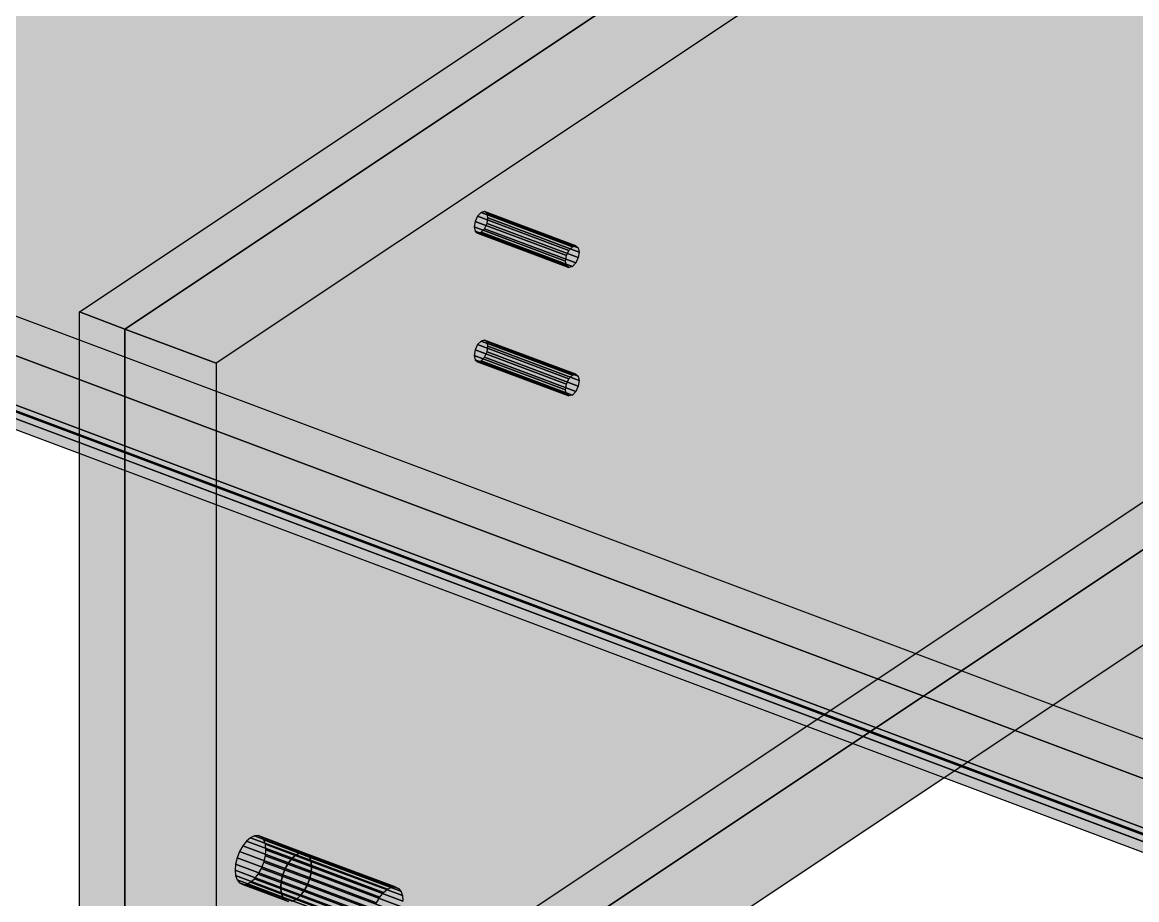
# Model space of a CAD drawing. Header units: millimetres. Extents: x 50 to 612415, y 2 to 4150.
# Drawn here: x 470214.1 to 470314.8, y 2877.7 to 2957 of the extents above; entities that cross this region are included whole.
import ezdxf

# ---------------------------------------------------------------- set-up
doc = ezdxf.new("R2010")
doc.units = ezdxf.units.MM
doc.layers.add('HATCH', color=8, linetype='Continuous', lineweight=9)
doc.layers.add('OUTLINE', color=7, linetype='Continuous', lineweight=25)

msp = doc.modelspace()

# ---------------------------------------------------------------- hatches: boundary and pattern name
at = {"layer": 'HATCH', "true_color": 0xccae87}
for points in [[(470093.304, 3132.09), (469761.573, 3099.927), (471407.856, 2492.235)], [(470093.304, 3128.519), (469761.573, 3096.356), (471407.856, 2488.664)], [(471407.856, 2488.664), (469761.573, 3096.356), (470093.304, 3128.519)], [(470093.304, 3124.055), (469761.573, 3091.892), (471407.856, 2484.201)], [(471407.856, 2484.201), (469761.573, 3091.892), (470093.304, 3124.055)], [(470093.304, 3122.269), (469762.81, 3090.931), (471406.207, 2483.034)], [(471406.207, 2483.034), (469762.81, 3090.931), (470093.304, 3122.269)], [(470093.304, 3121.823), (469763.12, 3090.691), (471405.794, 2482.742)], [(471405.794, 2482.742), (469763.12, 3090.691), (470093.304, 3121.823)], [(470093.304, 3119.591), (469764.666, 3089.49), (471403.732, 2481.283)], [(471403.732, 2481.283), (469764.666, 3089.49), (470093.304, 3119.591)], [(471400.434, 2478.949), (469767.14, 3087.568), (470093.304, 3116.02)], [(469761.573, 3099.927), (471405.808, 2491.118), (471407.856, 2492.235)], [(469761.573, 3099.927), (471403.364, 2490.221), (471405.808, 2491.118)], [(469761.573, 3099.927), (471386.208, 2490.689), (471388.799, 2489.903)], [(469761.573, 3099.927), (471400.617, 2489.581), (471403.364, 2490.221)], [(469761.573, 3099.927), (471388.799, 2489.903), (471391.648, 2489.385)], [(469761.573, 3099.927), (471397.672, 2489.22), (471400.617, 2489.581)], [(469761.573, 3099.927), (471391.648, 2489.385), (471394.644, 2489.154)], [(469761.573, 3099.927), (471394.644, 2489.154), (471397.672, 2489.22)], [(469761.573, 3096.356), (471405.808, 2487.547), (471407.856, 2488.664)], [(471407.856, 2488.664), (471405.808, 2487.547), (469761.573, 3096.356)], [(469761.573, 3096.356), (471403.364, 2486.65), (471405.808, 2487.547)], [(471405.808, 2487.547), (471403.364, 2486.65), (469761.573, 3096.356)], [(469761.573, 3096.356), (471386.208, 2487.118), (471388.799, 2486.332)], [(471388.799, 2486.332), (471386.208, 2487.118), (469761.573, 3096.356)], [(469761.573, 3096.356), (471400.617, 2486.01), (471403.364, 2486.65)], [(471403.364, 2486.65), (471400.617, 2486.01), (469761.573, 3096.356)], [(471391.648, 2485.814), (471388.799, 2486.332), (469761.573, 3096.356)], [(469761.573, 3096.356), (471388.799, 2486.332), (471391.648, 2485.814)], [(469761.573, 3096.356), (471397.672, 2485.649), (471400.617, 2486.01)], [(471400.617, 2486.01), (471397.672, 2485.649), (469761.573, 3096.356)], [(469761.573, 3096.356), (471391.648, 2485.814), (471394.644, 2485.583)], [(471394.644, 2485.583), (471391.648, 2485.814), (469761.573, 3096.356)], [(471397.672, 2485.649), (471394.644, 2485.583), (469761.573, 3096.356)], [(469761.573, 3096.356), (471394.644, 2485.583), (471397.672, 2485.649)], [(469761.573, 3091.892), (471405.808, 2483.083), (471407.856, 2484.201)], [(471407.856, 2484.201), (471405.808, 2483.083), (469761.573, 3091.892)], [(469761.573, 3091.892), (471403.364, 2482.187), (471405.808, 2483.083)], [(471405.808, 2483.083), (471403.364, 2482.187), (469761.573, 3091.892)], [(469761.573, 3091.892), (471386.208, 2482.654), (471388.799, 2481.868)], [(471388.799, 2481.868), (471386.208, 2482.654), (469761.573, 3091.892)], [(469761.573, 3091.892), (471400.617, 2481.546), (471403.364, 2482.187)], [(471403.364, 2482.187), (471400.617, 2481.546), (469761.573, 3091.892)], [(471391.648, 2481.35), (471388.799, 2481.868), (469761.573, 3091.892)], [(469761.573, 3091.892), (471388.799, 2481.868), (471391.648, 2481.35)], [(469761.573, 3091.892), (471397.672, 2481.186), (471400.617, 2481.546)], [(471400.617, 2481.546), (471397.672, 2481.186), (469761.573, 3091.892)], [(469761.573, 3091.892), (471391.648, 2481.35), (471394.644, 2481.119)], [(471394.644, 2481.119), (471391.648, 2481.35), (469761.573, 3091.892)], [(471397.672, 2481.186), (471394.644, 2481.119), (469761.573, 3091.892)], [(469761.573, 3091.892), (471394.644, 2481.119), (471397.672, 2481.186)], [(469762.81, 3090.931), (471404.432, 2482.065), (471406.207, 2483.034)], [(471406.207, 2483.034), (471404.432, 2482.065), (469762.81, 3090.931)], [(469762.81, 3090.931), (471402.313, 2481.288), (471404.432, 2482.065)], [(471404.432, 2482.065), (471402.313, 2481.288), (469762.81, 3090.931)], [(469762.81, 3090.931), (471387.445, 2481.693), (471389.691, 2481.012)], [(471389.691, 2481.012), (471387.445, 2481.693), (469762.81, 3090.931)], [(469762.81, 3090.931), (471399.933, 2480.733), (471402.313, 2481.288)], [(471402.313, 2481.288), (471399.933, 2480.733), (469762.81, 3090.931)], [(469762.81, 3090.931), (471389.691, 2481.012), (471392.16, 2480.563)], [(471392.16, 2480.563), (471389.691, 2481.012), (469762.81, 3090.931)], [(469762.81, 3090.931), (471397.381, 2480.421), (471399.933, 2480.733)], [(471399.933, 2480.733), (471397.381, 2480.421), (469762.81, 3090.931)], [(471394.756, 2480.363), (471392.16, 2480.563), (469762.81, 3090.931)], [(469762.81, 3090.931), (471392.16, 2480.563), (471394.756, 2480.363)], [(469762.81, 3090.931), (471394.756, 2480.363), (471397.381, 2480.421)], [(471397.381, 2480.421), (471394.756, 2480.363), (469762.81, 3090.931)], [(469763.12, 3090.691), (471404.088, 2481.811), (471405.794, 2482.742)], [(471405.794, 2482.742), (471404.088, 2481.811), (469763.12, 3090.691)], [(469763.12, 3090.691), (471402.051, 2481.064), (471404.088, 2481.811)], [(471404.088, 2481.811), (471402.051, 2481.064), (469763.12, 3090.691)], [(469763.12, 3090.691), (471387.754, 2481.453), (471389.914, 2480.798)], [(471389.914, 2480.798), (471387.754, 2481.453), (469763.12, 3090.691)], [(469763.12, 3090.691), (471399.761, 2480.53), (471402.051, 2481.064)], [(471402.051, 2481.064), (471399.761, 2480.53), (469763.12, 3090.691)], [(469763.12, 3090.691), (471389.914, 2480.798), (471392.288, 2480.366)], [(471392.288, 2480.366), (471389.914, 2480.798), (469763.12, 3090.691)], [(469763.12, 3090.691), (471397.308, 2480.229), (471399.761, 2480.53)], [(471399.761, 2480.53), (471397.308, 2480.229), (469763.12, 3090.691)], [(469763.12, 3090.691), (471392.288, 2480.366), (471394.784, 2480.174)], [(471394.784, 2480.174), (471392.288, 2480.366), (469763.12, 3090.691)], [(469763.12, 3090.691), (471394.784, 2480.174), (471397.308, 2480.229)], [(471397.308, 2480.229), (471394.784, 2480.174), (469763.12, 3090.691)], [(469764.666, 3089.49), (471402.367, 2480.538), (471403.732, 2481.283)], [(471403.732, 2481.283), (471402.367, 2480.538), (469764.666, 3089.49)], [(469764.666, 3089.49), (471400.738, 2479.94), (471402.367, 2480.538)], [(471402.367, 2480.538), (471400.738, 2479.94), (469764.666, 3089.49)], [(469764.666, 3089.49), (471389.3, 2480.252), (471391.028, 2479.728)], [(471391.028, 2479.728), (471389.3, 2480.252), (469764.666, 3089.49)], [(469764.666, 3089.49), (471398.906, 2479.513), (471400.738, 2479.94)], [(471400.738, 2479.94), (471398.906, 2479.513), (469764.666, 3089.49)], [(469764.666, 3089.49), (471391.028, 2479.728), (471392.927, 2479.383)], [(471392.927, 2479.383), (471391.028, 2479.728), (469764.666, 3089.49)], [(469764.666, 3089.49), (471396.943, 2479.273), (471398.906, 2479.513)], [(471398.906, 2479.513), (471396.943, 2479.273), (469764.666, 3089.49)], [(469764.666, 3089.49), (471392.927, 2479.383), (471394.925, 2479.229)], [(471394.925, 2479.229), (471392.927, 2479.383), (469764.666, 3089.49)], [(469764.666, 3089.49), (471394.925, 2479.229), (471396.943, 2479.273)], [(471396.943, 2479.273), (471394.925, 2479.229), (469764.666, 3089.49)], [(471400.434, 2478.949), (471399.615, 2478.502), (469767.14, 3087.568)], [(471399.615, 2478.502), (471398.637, 2478.144), (469767.14, 3087.568)], [(471392.811, 2478.016), (471391.774, 2478.331), (469767.14, 3087.568)], [(471398.637, 2478.144), (471397.538, 2477.887), (469767.14, 3087.568)], [(471393.951, 2477.809), (471392.811, 2478.016), (469767.14, 3087.568)], [(471397.538, 2477.887), (471396.36, 2477.743), (469767.14, 3087.568)], [(471395.149, 2477.717), (471393.951, 2477.809), (469767.14, 3087.568)], [(471396.36, 2477.743), (471395.149, 2477.717), (469767.14, 3087.568)], [(470219.275, 2930.828), (470342.978, 3013.296), (470347.102, 3011.75), (470223.398, 2929.281)], [(470223.398, 2929.281), (470347.102, 3011.75), (470355.348, 3008.658), (470231.645, 2926.189)], [(470342.978, 2932.056), (470219.275, 2849.587), (470223.398, 2848.041), (470347.102, 2930.51)], [(470347.102, 2930.51), (470223.398, 2848.041), (470231.645, 2844.949), (470355.348, 2927.417)]]:
    msp.add_hatch(color=43, dxfattribs=at).paths.add_polyline_path(points)
at = {"layer": 'HATCH', "true_color": 0xc0a47f}
for points in [[(471386.208, 2487.118), (469761.573, 3096.356), (469761.573, 3099.927), (471386.208, 2490.689)], [(471386.208, 2482.654), (469761.573, 3091.892), (469761.573, 3096.356), (471386.208, 2487.118)], [(470219.275, 2849.587), (470219.275, 2930.828), (470223.398, 2929.281), (470223.398, 2848.041)], [(470223.398, 2848.041), (470223.398, 2929.281), (470231.645, 2926.189), (470231.645, 2844.949)]]:
    msp.add_hatch(color=33, dxfattribs=at).paths.add_polyline_path(points)
at = {"layer": 'HATCH', "true_color": 0xbea27e}
for points in [[(471387.445, 2481.693), (469762.81, 3090.931), (469761.573, 3091.892), (471386.208, 2482.654)], [(471387.754, 2481.453), (469763.12, 3090.691), (469762.81, 3090.931), (471387.445, 2481.693)], [(471389.3, 2480.252), (469764.666, 3089.49), (469763.12, 3090.691), (471387.754, 2481.453)], [(471391.774, 2478.331), (469767.14, 3087.568), (469764.666, 3089.49), (471389.3, 2480.252)], [(470256.097, 2939.716), (470255.87, 2939.892), (470264.117, 2936.799), (470264.344, 2936.623)], [(470255.026, 2938.109), (470255.252, 2937.933), (470263.499, 2934.84), (470263.272, 2935.016)], [(470256.097, 2928.11), (470255.87, 2928.286), (470264.117, 2925.193), (470264.344, 2925.017)], [(470255.026, 2926.503), (470255.252, 2926.327), (470263.499, 2923.235), (470263.272, 2923.41)]]:
    msp.add_hatch(color=33, dxfattribs=at).paths.add_polyline_path(points)
at = {"layer": 'HATCH', "true_color": 0xbda27d}
for points in [[(470236.082, 2882.738), (470219.275, 2930.828), (470342.978, 3013.296)], [(470327.515, 2945.182), (470236.082, 2882.738), (470342.978, 3013.296)], [(470347.102, 3011.75), (470223.398, 2929.281), (470240.206, 2881.192)], [(470255.561, 2939.805), (470223.398, 2929.281), (470347.102, 3011.75)], [(470347.102, 3011.75), (470240.206, 2881.192), (470331.639, 2943.636)], [(470255.87, 2939.892), (470255.561, 2939.805), (470347.102, 3011.75)], [(470256.097, 2939.716), (470255.87, 2939.892), (470347.102, 3011.75)], [(470314.939, 2979.39), (470256.097, 2939.716), (470347.102, 3011.75)], [(470355.348, 3008.658), (470231.645, 2926.189), (470263.808, 2936.712)], [(470355.348, 3008.658), (470263.808, 2936.712), (470264.117, 2936.799)], [(470355.348, 3008.658), (470264.117, 2936.799), (470264.344, 2936.623)], [(470355.348, 3008.658), (470264.344, 2936.623), (470323.186, 2976.297)], [(470314.939, 2979.39), (470314.629, 2979.064), (470256.097, 2939.716)], [(470314.629, 2979.064), (470314.403, 2978.586), (470256.097, 2939.716)], [(470255.561, 2938.019), (470314.403, 2977.694), (470314.629, 2977.518)], [(470255.561, 2938.019), (470255.87, 2938.345), (470314.403, 2977.694)], [(470255.87, 2938.345), (470256.097, 2938.823), (470314.403, 2977.694)], [(470314.403, 2978.586), (470314.32, 2978.085), (470256.097, 2939.716)], [(470314.32, 2978.085), (470256.18, 2939.325), (470256.097, 2939.716)], [(470256.097, 2938.823), (470256.18, 2939.325), (470314.403, 2977.694)], [(470256.18, 2939.325), (470314.32, 2978.085), (470314.403, 2977.694)], [(470314.939, 2967.784), (470255.561, 2938.019), (470314.629, 2977.518)], [(470264.344, 2936.623), (470322.876, 2975.972), (470323.186, 2976.297)], [(470264.344, 2936.623), (470322.65, 2975.494), (470322.876, 2975.972)], [(470264.344, 2936.623), (470322.567, 2974.992), (470322.65, 2975.494)], [(470264.344, 2936.623), (470264.427, 2936.232), (470322.567, 2974.992)], [(470322.65, 2974.601), (470322.567, 2974.992), (470264.427, 2936.232)], [(470322.876, 2974.425), (470322.65, 2974.601), (470263.808, 2934.927)], [(470322.65, 2974.601), (470264.117, 2935.253), (470263.808, 2934.927)], [(470322.876, 2974.425), (470263.808, 2934.927), (470323.186, 2964.692)], [(470322.65, 2974.601), (470264.344, 2935.73), (470264.117, 2935.253)], [(470322.65, 2974.601), (470264.427, 2936.232), (470264.344, 2935.73)], [(470314.939, 2967.784), (470256.18, 2927.719), (470255.561, 2938.019)], [(470314.939, 2967.784), (470314.629, 2967.458), (470256.18, 2927.719)], [(470314.629, 2967.458), (470314.403, 2966.981), (470256.18, 2927.719)], [(470314.403, 2966.981), (470314.32, 2966.479), (470256.18, 2927.719)], [(470255.561, 2926.414), (470314.403, 2966.088), (470314.629, 2965.912)], [(470255.561, 2926.414), (470255.87, 2926.739), (470314.403, 2966.088)], [(470331.999, 2943.808), (470255.561, 2926.414), (470314.939, 2965.999)], [(470255.561, 2926.414), (470314.629, 2965.912), (470314.939, 2965.999)], [(470255.87, 2926.739), (470256.097, 2927.217), (470314.403, 2966.088)], [(470256.097, 2927.217), (470256.18, 2927.719), (470314.403, 2966.088)], [(470256.18, 2927.719), (470314.32, 2966.479), (470314.403, 2966.088)], [(470263.808, 2934.927), (470264.427, 2924.626), (470323.186, 2964.692)], [(470264.427, 2924.626), (470322.876, 2964.366), (470323.186, 2964.692)], [(470264.427, 2924.626), (470322.65, 2963.888), (470322.876, 2964.366)], [(470264.427, 2924.626), (470322.567, 2963.387), (470322.65, 2963.888)], [(470322.876, 2962.82), (470322.65, 2962.995), (470263.808, 2923.321)], [(470322.65, 2962.995), (470264.117, 2923.647), (470263.808, 2923.321)], [(470323.186, 2962.906), (470263.808, 2923.321), (470340.246, 2940.715)], [(470323.186, 2962.906), (470322.876, 2962.82), (470263.808, 2923.321)], [(470322.65, 2962.995), (470264.344, 2924.125), (470264.117, 2923.647)], [(470322.65, 2962.995), (470264.427, 2924.626), (470264.344, 2924.125)], [(470322.65, 2962.995), (470322.567, 2963.387), (470264.427, 2924.626)], [(470327.515, 2945.182), (470236.13, 2882.25), (470236.082, 2882.738)], [(470327.515, 2945.182), (470327.155, 2944.874), (470236.13, 2882.25)], [(470327.155, 2944.874), (470326.819, 2944.449), (470236.13, 2882.25)], [(470326.819, 2944.449), (470326.531, 2943.938), (470236.13, 2882.25)], [(470326.531, 2943.938), (470326.31, 2943.374), (470236.13, 2882.25)], [(470331.639, 2943.636), (470240.253, 2880.704), (470240.206, 2881.192)], [(470240.206, 2881.192), (470240.253, 2880.704), (470331.639, 2943.636)], [(470331.639, 2943.636), (470240.206, 2881.192), (470255.252, 2926.327)], [(470240.253, 2880.704), (470331.278, 2943.327), (470331.639, 2943.636)], [(470331.639, 2943.636), (470331.278, 2943.327), (470240.253, 2880.704)], [(470331.999, 2943.808), (470331.639, 2943.636), (470255.252, 2926.327)], [(470331.999, 2943.808), (470255.252, 2926.327), (470255.561, 2926.414)], [(470326.31, 2943.374), (470326.171, 2942.797), (470236.13, 2882.25)], [(470326.171, 2942.797), (470326.124, 2942.246), (470236.13, 2882.25)], [(470240.253, 2880.704), (470330.943, 2942.903), (470331.278, 2943.327)], [(470331.278, 2943.327), (470330.943, 2942.903), (470240.253, 2880.704)], [(470240.253, 2880.704), (470330.655, 2942.392), (470330.943, 2942.903)], [(470330.943, 2942.903), (470330.655, 2942.392), (470240.253, 2880.704)], [(470234.738, 2879.313), (470326.171, 2941.758), (470326.31, 2941.366)], [(470234.738, 2879.313), (470235.098, 2879.622), (470326.171, 2941.758)], [(470235.098, 2879.622), (470235.434, 2880.046), (470326.171, 2941.758)], [(470235.434, 2880.046), (470235.722, 2880.558), (470326.171, 2941.758)], [(470235.722, 2880.558), (470235.943, 2881.121), (470326.171, 2941.758)], [(470235.943, 2881.121), (470236.082, 2881.698), (470326.171, 2941.758)], [(470236.082, 2881.698), (470236.13, 2882.25), (470326.171, 2941.758)], [(470236.13, 2882.25), (470326.124, 2942.246), (470326.171, 2941.758)], [(470330.655, 2942.392), (470330.433, 2941.828), (470240.253, 2880.704)], [(470240.253, 2880.704), (470330.433, 2941.828), (470330.655, 2942.392)], [(470330.433, 2941.828), (470330.294, 2941.251), (470240.253, 2880.704)], [(470240.253, 2880.704), (470330.294, 2941.251), (470330.433, 2941.828)], [(470234.738, 2879.313), (470326.31, 2941.366), (470326.531, 2941.097)], [(470234.738, 2879.313), (470326.531, 2941.097), (470342.978, 2932.056)], [(470240.253, 2880.704), (470330.247, 2940.7), (470330.294, 2941.251)], [(470330.294, 2941.251), (470330.247, 2940.7), (470240.253, 2880.704)], [(470330.294, 2940.211), (470330.247, 2940.7), (470240.253, 2880.704)], [(470240.253, 2880.704), (470330.247, 2940.7), (470330.294, 2940.211)], [(470248.452, 2878.099), (470248.5, 2877.611), (470339.886, 2940.543)], [(470263.499, 2923.235), (470248.452, 2878.099), (470339.886, 2940.543)], [(470248.5, 2877.611), (470339.525, 2940.235), (470339.886, 2940.543)], [(470263.499, 2923.235), (470339.886, 2940.543), (470340.246, 2940.715)], [(470263.808, 2923.321), (470263.499, 2923.235), (470340.246, 2940.715)], [(470255.561, 2939.805), (470255.252, 2939.479), (470223.398, 2929.281)], [(470255.252, 2939.479), (470255.026, 2939.001), (470223.398, 2929.281)], [(470330.433, 2939.819), (470330.294, 2940.211), (470238.861, 2877.767)], [(470238.861, 2877.767), (470330.294, 2940.211), (470330.433, 2939.819)], [(470330.294, 2940.211), (470239.221, 2878.076), (470238.861, 2877.767)], [(470238.861, 2877.767), (470239.221, 2878.076), (470330.294, 2940.211)], [(470330.655, 2939.551), (470330.433, 2939.819), (470238.861, 2877.767)], [(470238.861, 2877.767), (470330.433, 2939.819), (470330.655, 2939.551)], [(470347.102, 2930.51), (470330.655, 2939.551), (470238.861, 2877.767)], [(470238.861, 2877.767), (470330.655, 2939.551), (470330.943, 2939.424)], [(470238.861, 2877.767), (470331.278, 2939.447), (470347.102, 2930.51)], [(470238.861, 2877.767), (470330.943, 2939.424), (470331.278, 2939.447)], [(470330.294, 2940.211), (470239.557, 2878.5), (470239.221, 2878.076)], [(470239.221, 2878.076), (470239.557, 2878.5), (470330.294, 2940.211)], [(470330.294, 2940.211), (470239.845, 2879.011), (470239.557, 2878.5)], [(470239.557, 2878.5), (470239.845, 2879.011), (470330.294, 2940.211)], [(470330.294, 2940.211), (470240.066, 2879.575), (470239.845, 2879.011)], [(470239.845, 2879.011), (470240.066, 2879.575), (470330.294, 2940.211)], [(470330.294, 2940.211), (470240.206, 2880.152), (470240.066, 2879.575)], [(470240.066, 2879.575), (470240.206, 2880.152), (470330.294, 2940.211)], [(470330.294, 2940.211), (470240.253, 2880.704), (470240.206, 2880.152)], [(470240.206, 2880.152), (470240.253, 2880.704), (470330.294, 2940.211)], [(470248.5, 2877.611), (470339.19, 2939.81), (470339.525, 2940.235)], [(470248.5, 2877.611), (470338.901, 2939.299), (470339.19, 2939.81)], [(470255.026, 2939.001), (470254.943, 2938.5), (470223.398, 2929.281)], [(470223.398, 2848.041), (470254.943, 2938.5), (470255.026, 2938.109)], [(470254.943, 2938.5), (470223.398, 2848.041), (470223.398, 2929.281)], [(470248.5, 2877.611), (470338.68, 2938.736), (470338.901, 2939.299)], [(470248.5, 2877.611), (470338.541, 2938.158), (470338.68, 2938.736)], [(470254.943, 2926.894), (470223.398, 2848.041), (470255.026, 2938.109)], [(470248.5, 2877.611), (470338.494, 2937.607), (470338.541, 2938.158)], [(470338.541, 2937.119), (470338.494, 2937.607), (470248.5, 2877.611)], [(470255.026, 2927.396), (470254.943, 2926.894), (470255.026, 2938.109)], [(470256.18, 2927.719), (470256.097, 2928.11), (470255.026, 2938.109)], [(470256.097, 2928.11), (470255.87, 2928.286), (470255.026, 2938.109)], [(470255.87, 2928.286), (470255.561, 2928.199), (470255.026, 2938.109)], [(470255.561, 2928.199), (470255.252, 2927.873), (470255.026, 2938.109)], [(470255.252, 2927.873), (470255.026, 2927.396), (470255.026, 2938.109)], [(470256.18, 2927.719), (470255.026, 2938.109), (470255.252, 2937.933)], [(470256.18, 2927.719), (470255.252, 2937.933), (470255.561, 2938.019)], [(470231.645, 2926.189), (470263.499, 2936.387), (470263.808, 2936.712)], [(470231.645, 2926.189), (470263.272, 2935.909), (470263.499, 2936.387)], [(470338.68, 2936.727), (470338.541, 2937.119), (470247.108, 2874.674)], [(470338.541, 2937.119), (470247.468, 2874.983), (470247.108, 2874.674)], [(470338.901, 2936.458), (470338.68, 2936.727), (470247.108, 2874.674)], [(470339.19, 2936.331), (470338.901, 2936.458), (470247.108, 2874.674)], [(470338.541, 2937.119), (470247.804, 2875.407), (470247.468, 2874.983)], [(470338.541, 2937.119), (470248.092, 2875.919), (470247.804, 2875.407)], [(470338.541, 2937.119), (470248.313, 2876.482), (470248.092, 2875.919)], [(470338.541, 2937.119), (470248.452, 2877.059), (470248.313, 2876.482)], [(470338.541, 2937.119), (470248.5, 2877.611), (470248.452, 2877.059)], [(470231.645, 2926.189), (470263.19, 2935.407), (470263.272, 2935.909)], [(470263.272, 2935.016), (470263.19, 2935.407), (470231.645, 2844.949)], [(470231.645, 2926.189), (470231.645, 2844.949), (470263.19, 2935.407)], [(470355.348, 2927.417), (470339.525, 2936.354), (470247.108, 2874.674)], [(470339.525, 2936.354), (470339.19, 2936.331), (470247.108, 2874.674)], [(470263.272, 2935.016), (470231.645, 2844.949), (470263.19, 2923.802)], [(470263.272, 2935.016), (470263.19, 2923.802), (470263.272, 2924.303)], [(470263.272, 2935.016), (470264.344, 2925.017), (470264.427, 2924.626)], [(470263.272, 2935.016), (470264.117, 2925.193), (470264.344, 2925.017)], [(470263.272, 2935.016), (470263.808, 2925.107), (470264.117, 2925.193)], [(470263.272, 2935.016), (470263.499, 2924.781), (470263.808, 2925.107)], [(470263.272, 2935.016), (470263.272, 2924.303), (470263.499, 2924.781)], [(470263.499, 2934.84), (470263.272, 2935.016), (470264.427, 2924.626)], [(470263.808, 2934.927), (470263.499, 2934.84), (470264.427, 2924.626)], [(470234.738, 2879.313), (470342.978, 2932.056), (470219.275, 2849.587)], [(470236.082, 2882.738), (470235.943, 2883.13), (470219.275, 2930.828)], [(470235.943, 2883.13), (470235.722, 2883.398), (470219.275, 2930.828)], [(470235.722, 2883.398), (470235.434, 2883.525), (470219.275, 2930.828)], [(470235.434, 2883.525), (470235.098, 2883.502), (470219.275, 2930.828)], [(470235.098, 2883.502), (470234.738, 2883.331), (470219.275, 2930.828)], [(470234.738, 2883.331), (470234.378, 2883.022), (470219.275, 2930.828)], [(470234.378, 2883.022), (470234.042, 2882.598), (470219.275, 2930.828)], [(470233.394, 2880.946), (470233.346, 2880.394), (470219.275, 2930.828)], [(470234.042, 2882.598), (470233.754, 2882.086), (470219.275, 2930.828)], [(470233.533, 2881.523), (470233.394, 2880.946), (470219.275, 2930.828)], [(470233.754, 2882.086), (470233.533, 2881.523), (470219.275, 2930.828)], [(470233.346, 2880.394), (470219.275, 2849.587), (470219.275, 2930.828)], [(470223.398, 2848.041), (470347.102, 2930.51), (470238.861, 2877.767)], [(470347.102, 2930.51), (470223.398, 2848.041), (470238.861, 2877.767)], [(470223.398, 2929.281), (470240.066, 2881.584), (470240.206, 2881.192)], [(470223.398, 2929.281), (470239.845, 2881.852), (470240.066, 2881.584)], [(470223.398, 2929.281), (470239.557, 2881.979), (470239.845, 2881.852)], [(470223.398, 2929.281), (470239.221, 2881.956), (470239.557, 2881.979)], [(470223.398, 2929.281), (470238.861, 2881.784), (470239.221, 2881.956)], [(470223.398, 2929.281), (470238.501, 2881.476), (470238.861, 2881.784)], [(470223.398, 2929.281), (470238.165, 2881.051), (470238.501, 2881.476)], [(470223.398, 2929.281), (470237.47, 2878.848), (470237.517, 2879.399)], [(470223.398, 2929.281), (470237.877, 2880.54), (470238.165, 2881.051)], [(470223.398, 2929.281), (470237.517, 2879.399), (470237.656, 2879.977)], [(470223.398, 2929.281), (470237.656, 2879.977), (470237.877, 2880.54)], [(470223.398, 2929.281), (470223.398, 2848.041), (470237.47, 2878.848)], [(470247.108, 2874.674), (470231.645, 2844.949), (470355.348, 2927.417)], [(470223.398, 2848.041), (470254.943, 2926.894), (470255.026, 2926.503)], [(470223.398, 2848.041), (470255.026, 2926.503), (470255.252, 2926.327)], [(470237.877, 2880.54), (470223.398, 2848.041), (470255.252, 2926.327)], [(470238.165, 2881.051), (470237.877, 2880.54), (470255.252, 2926.327)], [(470238.501, 2881.476), (470238.165, 2881.051), (470255.252, 2926.327)], [(470238.861, 2881.784), (470238.501, 2881.476), (470255.252, 2926.327)], [(470239.221, 2881.956), (470238.861, 2881.784), (470255.252, 2926.327)], [(470239.557, 2881.979), (470239.221, 2881.956), (470255.252, 2926.327)], [(470239.845, 2881.852), (470239.557, 2881.979), (470255.252, 2926.327)], [(470240.066, 2881.584), (470239.845, 2881.852), (470255.252, 2926.327)], [(470240.206, 2881.192), (470240.066, 2881.584), (470255.252, 2926.327)], [(470263.272, 2923.41), (470263.19, 2923.802), (470231.645, 2844.949)], [(470263.499, 2923.235), (470263.272, 2923.41), (470231.645, 2844.949)], [(470263.499, 2923.235), (470231.645, 2844.949), (470246.124, 2877.447)], [(470263.499, 2923.235), (470246.124, 2877.447), (470246.412, 2877.959)], [(470263.499, 2923.235), (470246.412, 2877.959), (470246.748, 2878.383)], [(470263.499, 2923.235), (470246.748, 2878.383), (470247.108, 2878.692)], [(470263.499, 2923.235), (470247.108, 2878.692), (470247.468, 2878.864)], [(470263.499, 2923.235), (470247.468, 2878.864), (470247.804, 2878.887)], [(470263.499, 2923.235), (470247.804, 2878.887), (470248.092, 2878.76)], [(470263.499, 2923.235), (470248.092, 2878.76), (470248.313, 2878.491)], [(470263.499, 2923.235), (470248.313, 2878.491), (470248.452, 2878.099)], [(470219.275, 2849.587), (470233.346, 2880.394), (470233.394, 2879.906)], [(470237.877, 2880.54), (470237.656, 2879.977), (470223.398, 2848.041)], [(470219.275, 2849.587), (470233.394, 2879.906), (470233.533, 2879.514)], [(470219.275, 2849.587), (470233.533, 2879.514), (470233.754, 2879.246)], [(470234.378, 2879.142), (470234.738, 2879.313), (470219.275, 2849.587)], [(470219.275, 2849.587), (470233.754, 2879.246), (470234.042, 2879.119)], [(470234.042, 2879.119), (470234.378, 2879.142), (470219.275, 2849.587)], [(470237.656, 2879.977), (470237.517, 2879.399), (470223.398, 2848.041)], [(470237.517, 2879.399), (470237.47, 2878.848), (470223.398, 2848.041)], [(470237.517, 2878.36), (470237.47, 2878.848), (470223.398, 2848.041)], [(470223.398, 2848.041), (470237.47, 2878.848), (470237.517, 2878.36)], [(470237.656, 2877.968), (470237.517, 2878.36), (470223.398, 2848.041)], [(470223.398, 2848.041), (470237.517, 2878.36), (470237.656, 2877.968)], [(470237.877, 2877.699), (470237.656, 2877.968), (470223.398, 2848.041)], [(470223.398, 2848.041), (470237.656, 2877.968), (470237.877, 2877.699)], [(470223.398, 2848.041), (470238.861, 2877.767), (470238.501, 2877.595)], [(470223.398, 2848.041), (470238.501, 2877.595), (470238.861, 2877.767)]]:
    msp.add_hatch(color=33, dxfattribs=at).paths.add_polyline_path(points)
at = {"layer": 'HATCH', "true_color": 0xccaf87}
for points in [[(470255.252, 2939.479), (470255.026, 2939.001), (470263.272, 2935.909), (470263.499, 2936.387)], [(470255.87, 2938.345), (470256.097, 2938.823), (470264.344, 2935.73), (470264.117, 2935.253)], [(470255.252, 2927.873), (470255.026, 2927.396), (470263.272, 2924.303), (470263.499, 2924.781)], [(470255.87, 2926.739), (470256.097, 2927.217), (470264.344, 2924.125), (470264.117, 2923.647)]]:
    msp.add_hatch(color=43, dxfattribs=at).paths.add_polyline_path(points)
at = {"layer": 'HATCH', "true_color": 0xceb088}
for points in [[(470255.561, 2939.805), (470255.252, 2939.479), (470263.499, 2936.387), (470263.808, 2936.712)], [(470255.561, 2938.019), (470255.87, 2938.345), (470264.117, 2935.253), (470263.808, 2934.927)], [(470255.561, 2928.199), (470255.252, 2927.873), (470263.499, 2924.781), (470263.808, 2925.107)], [(470255.561, 2926.414), (470255.87, 2926.739), (470264.117, 2923.647), (470263.808, 2923.321)], [(470234.378, 2883.022), (470234.042, 2882.598), (470238.165, 2881.051), (470238.501, 2881.476)], [(470238.501, 2881.476), (470238.165, 2881.051), (470246.412, 2877.959), (470246.748, 2878.383)], [(470235.098, 2879.622), (470235.434, 2880.046), (470239.557, 2878.5), (470239.221, 2878.076)], [(470239.221, 2878.076), (470239.557, 2878.5), (470247.804, 2875.407), (470247.468, 2874.983)]]:
    msp.add_hatch(color=43, dxfattribs=at).paths.add_polyline_path(points)
at = {"layer": 'HATCH', "true_color": 0xc8ab85}
for points in [[(470255.87, 2939.892), (470255.561, 2939.805), (470263.808, 2936.712), (470264.117, 2936.799)], [(470255.252, 2937.933), (470255.561, 2938.019), (470263.808, 2934.927), (470263.499, 2934.84)], [(470255.87, 2928.286), (470255.561, 2928.199), (470263.808, 2925.107), (470264.117, 2925.193)], [(470255.252, 2926.327), (470255.561, 2926.414), (470263.808, 2923.321), (470263.499, 2923.235)]]:
    msp.add_hatch(color=43, dxfattribs=at).paths.add_polyline_path(points)
at = {"layer": 'HATCH', "true_color": 0xba9f7b}
for points in [[(470256.18, 2939.325), (470256.097, 2939.716), (470264.344, 2936.623), (470264.427, 2936.232)], [(470254.943, 2938.5), (470255.026, 2938.109), (470263.272, 2935.016), (470263.19, 2935.407)], [(470256.18, 2927.719), (470256.097, 2928.11), (470264.344, 2925.017), (470264.427, 2924.626)], [(470254.943, 2926.894), (470255.026, 2926.503), (470263.272, 2923.41), (470263.19, 2923.802)]]:
    msp.add_hatch(color=33, dxfattribs=at).paths.add_polyline_path(points)
at = {"layer": 'HATCH', "true_color": 0xc5a883}
for points in [[(470255.026, 2939.001), (470254.943, 2938.5), (470263.19, 2935.407), (470263.272, 2935.909)], [(470256.097, 2938.823), (470256.18, 2939.325), (470264.427, 2936.232), (470264.344, 2935.73)], [(470255.026, 2927.396), (470254.943, 2926.894), (470263.19, 2923.802), (470263.272, 2924.303)], [(470256.097, 2927.217), (470256.18, 2927.719), (470264.427, 2924.626), (470264.344, 2924.125)]]:
    msp.add_hatch(color=43, dxfattribs=at).paths.add_polyline_path(points)
at = {"layer": 'HATCH', "true_color": 0xcdaf88}
for points in [[(470234.738, 2883.331), (470234.378, 2883.022), (470238.501, 2881.476), (470238.861, 2881.784)], [(470234.042, 2882.598), (470233.754, 2882.086), (470237.877, 2880.54), (470238.165, 2881.051)], [(470238.165, 2881.051), (470237.877, 2880.54), (470246.124, 2877.447), (470246.412, 2877.959)], [(470238.861, 2881.784), (470238.501, 2881.476), (470246.748, 2878.383), (470247.108, 2878.692)], [(470235.434, 2880.046), (470235.722, 2880.558), (470239.845, 2879.011), (470239.557, 2878.5)], [(470234.738, 2879.313), (470235.098, 2879.622), (470239.221, 2878.076), (470238.861, 2877.767)], [(470239.557, 2878.5), (470239.845, 2879.011), (470248.092, 2875.919), (470247.804, 2875.407)], [(470238.861, 2877.767), (470239.221, 2878.076), (470247.468, 2874.983), (470247.108, 2874.674)]]:
    msp.add_hatch(color=43, dxfattribs=at).paths.add_polyline_path(points)
at = {"layer": 'HATCH', "true_color": 0xcaad86}
for points in [[(470235.098, 2883.502), (470234.738, 2883.331), (470238.861, 2881.784), (470239.221, 2881.956)], [(470239.221, 2881.956), (470238.861, 2881.784), (470247.108, 2878.692), (470247.468, 2878.864)], [(470234.378, 2879.142), (470234.738, 2879.313), (470238.861, 2877.767), (470238.501, 2877.595)], [(470238.501, 2877.595), (470238.861, 2877.767), (470247.108, 2874.674), (470246.748, 2874.503)]]:
    msp.add_hatch(color=43, dxfattribs=at).paths.add_polyline_path(points)
at = {"layer": 'HATCH', "true_color": 0xc6a983}
for points in [[(470235.434, 2883.525), (470235.098, 2883.502), (470239.221, 2881.956), (470239.557, 2881.979)], [(470239.557, 2881.979), (470239.221, 2881.956), (470247.468, 2878.864), (470247.804, 2878.887)], [(470234.042, 2879.119), (470234.378, 2879.142), (470238.501, 2877.595), (470238.165, 2877.572)]]:
    msp.add_hatch(color=43, dxfattribs=at).paths.add_polyline_path(points)
at = {"layer": 'HATCH', "true_color": 0xc1a580}
for points in [[(470235.722, 2883.398), (470235.434, 2883.525), (470239.557, 2881.979), (470239.845, 2881.852)], [(470239.845, 2881.852), (470239.557, 2881.979), (470247.804, 2878.887), (470248.092, 2878.76)], [(470233.754, 2879.246), (470234.042, 2879.119), (470238.165, 2877.572), (470237.877, 2877.699)]]:
    msp.add_hatch(color=33, dxfattribs=at).paths.add_polyline_path(points)
at = {"layer": 'HATCH', "true_color": 0xbba07c}
for points in [[(470235.943, 2883.13), (470235.722, 2883.398), (470239.845, 2881.852), (470240.066, 2881.584)], [(470240.066, 2881.584), (470239.845, 2881.852), (470248.092, 2878.76), (470248.313, 2878.491)], [(470233.533, 2879.514), (470233.754, 2879.246), (470237.877, 2877.699), (470237.656, 2877.968)], [(470237.656, 2877.968), (470237.877, 2877.699), (470246.124, 2874.607), (470245.903, 2874.875)]]:
    msp.add_hatch(color=33, dxfattribs=at).paths.add_polyline_path(points)
at = {"layer": 'HATCH', "true_color": 0xb69c79}
for points in [[(470236.082, 2882.738), (470235.943, 2883.13), (470240.066, 2881.584), (470240.206, 2881.192)], [(470240.206, 2881.192), (470240.066, 2881.584), (470248.313, 2878.491), (470248.452, 2878.099)], [(470233.394, 2879.906), (470233.533, 2879.514), (470237.656, 2877.968), (470237.517, 2878.36)], [(470237.517, 2878.36), (470237.656, 2877.968), (470245.903, 2874.875), (470245.764, 2875.267)]]:
    msp.add_hatch(color=33, dxfattribs=at).paths.add_polyline_path(points)
at = {"layer": 'HATCH', "true_color": 0xcbae87}
for points in [[(470233.754, 2882.086), (470233.533, 2881.523), (470237.656, 2879.977), (470237.877, 2880.54)], [(470235.722, 2880.558), (470235.943, 2881.121), (470240.066, 2879.575), (470239.845, 2879.011)], [(470237.877, 2880.54), (470237.656, 2879.977), (470245.903, 2876.884), (470246.124, 2877.447)], [(470239.845, 2879.011), (470240.066, 2879.575), (470248.313, 2876.482), (470248.092, 2875.919)]]:
    msp.add_hatch(color=43, dxfattribs=at).paths.add_polyline_path(points)
at = {"layer": 'HATCH', "true_color": 0xbda17d}
for points in [[(470236.13, 2882.25), (470236.082, 2882.738), (470240.206, 2881.192), (470240.253, 2880.704)], [(470240.253, 2880.704), (470240.206, 2881.192), (470248.452, 2878.099), (470248.5, 2877.611)], [(470233.346, 2880.394), (470233.394, 2879.906), (470237.517, 2878.36), (470237.47, 2878.848)], [(470237.47, 2878.848), (470237.517, 2878.36), (470245.764, 2875.267), (470245.716, 2875.755)]]:
    msp.add_hatch(color=33, dxfattribs=at).paths.add_polyline_path(points)
at = {"layer": 'HATCH', "true_color": 0xc2a681}
for points in [[(470236.082, 2881.698), (470236.13, 2882.25), (470240.253, 2880.704), (470240.206, 2880.152)], [(470233.394, 2880.946), (470233.346, 2880.394), (470237.47, 2878.848), (470237.517, 2879.399)], [(470240.206, 2880.152), (470240.253, 2880.704), (470248.5, 2877.611), (470248.452, 2877.059)], [(470237.517, 2879.399), (470237.47, 2878.848), (470245.716, 2875.755), (470245.764, 2876.307)]]:
    msp.add_hatch(color=43, dxfattribs=at).paths.add_polyline_path(points)
at = {"layer": 'HATCH', "true_color": 0xc7aa84}
for points in [[(470233.533, 2881.523), (470233.394, 2880.946), (470237.517, 2879.399), (470237.656, 2879.977)], [(470235.943, 2881.121), (470236.082, 2881.698), (470240.206, 2880.152), (470240.066, 2879.575)], [(470240.066, 2879.575), (470240.206, 2880.152), (470248.452, 2877.059), (470248.313, 2876.482)], [(470237.656, 2879.977), (470237.517, 2879.399), (470245.764, 2876.307), (470245.903, 2876.884)]]:
    msp.add_hatch(color=43, dxfattribs=at).paths.add_polyline_path(points)

# ---------------------------------------------------------------- linework, layer by layer
at = {"layer": 'OUTLINE', "color": 139, "true_color": 0x42544a}
for p, q in [((469761.573, 3099.927), (471386.208, 2490.689)), ((469761.573, 3099.927), (471386.208, 2490.689)), ((469761.573, 3096.356), (471386.208, 2487.118)), ((471386.208, 2487.118), (469761.573, 3096.356)), ((469761.573, 3096.356), (471386.208, 2487.118)), ((471386.208, 2487.118), (469761.573, 3096.356)), ((469761.573, 3091.892), (471386.208, 2482.654)), ((471386.208, 2482.654), (469761.573, 3091.892)), ((469761.573, 3091.892), (471386.208, 2482.654)), ((471386.208, 2482.654), (469761.573, 3091.892)), ((469762.81, 3090.931), (471387.445, 2481.693)), ((471387.445, 2481.693), (469762.81, 3090.931)), ((469762.81, 3090.931), (471387.445, 2481.693)), ((471387.445, 2481.693), (469762.81, 3090.931)), ((469763.12, 3090.691), (471387.754, 2481.453)), ((471387.754, 2481.453), (469763.12, 3090.691)), ((469763.12, 3090.691), (471387.754, 2481.453)), ((471387.754, 2481.453), (469763.12, 3090.691)), ((469764.666, 3089.49), (471389.3, 2480.252)), ((471389.3, 2480.252), (469764.666, 3089.49)), ((469764.666, 3089.49), (471389.3, 2480.252)), ((471389.3, 2480.252), (469764.666, 3089.49)), ((471391.774, 2478.331), (469767.14, 3087.568)), ((471391.774, 2478.331), (469767.14, 3087.568)), ((470219.275, 2930.828), (470342.978, 3013.296)), ((470219.275, 2930.828), (470342.978, 3013.296)), ((470347.102, 3011.75), (470223.398, 2929.281)), ((470223.398, 2929.281), (470347.102, 3011.75)), ((470347.102, 3011.75), (470223.398, 2929.281)), ((470223.398, 2929.281), (470347.102, 3011.75)), ((470355.348, 3008.658), (470231.645, 2926.189)), ((470355.348, 3008.658), (470231.645, 2926.189)), ((470255.252, 2939.479), (470255.026, 2939.001)), ((470255.252, 2939.479), (470255.026, 2939.001)), ((470255.561, 2939.805), (470255.252, 2939.479)), ((470255.561, 2939.805), (470255.252, 2939.479)), ((470255.252, 2939.479), (470263.499, 2936.387)), ((470263.499, 2936.387), (470255.252, 2939.479)), ((470255.87, 2939.892), (470255.561, 2939.805)), ((470255.87, 2939.892), (470255.561, 2939.805)), ((470255.561, 2939.805), (470263.808, 2936.712)), ((470263.808, 2936.712), (470255.561, 2939.805)), ((470256.097, 2939.716), (470255.87, 2939.892)), ((470256.097, 2939.716), (470255.87, 2939.892)), ((470255.87, 2939.892), (470264.117, 2936.799)), ((470264.117, 2936.799), (470255.87, 2939.892)), ((470256.18, 2939.325), (470256.097, 2939.716)), ((470256.18, 2939.325), (470256.097, 2939.716)), ((470256.097, 2939.716), (470264.344, 2936.623)), ((470264.344, 2936.623), (470256.097, 2939.716)), ((470255.026, 2939.001), (470254.943, 2938.5)), ((470255.026, 2939.001), (470254.943, 2938.5)), ((470254.943, 2938.5), (470255.026, 2938.109)), ((470254.943, 2938.5), (470255.026, 2938.109)), ((470263.19, 2935.407), (470254.943, 2938.5)), ((470254.943, 2938.5), (470263.19, 2935.407)), ((470263.272, 2935.909), (470255.026, 2939.001)), ((470255.026, 2939.001), (470263.272, 2935.909)), ((470255.87, 2938.345), (470256.097, 2938.823)), ((470255.87, 2938.345), (470256.097, 2938.823)), ((470256.097, 2938.823), (470256.18, 2939.325)), ((470256.097, 2938.823), (470256.18, 2939.325)), ((470256.097, 2938.823), (470264.344, 2935.73)), ((470264.344, 2935.73), (470256.097, 2938.823)), ((470256.18, 2939.325), (470264.427, 2936.232)), ((470264.427, 2936.232), (470256.18, 2939.325)), ((470255.026, 2938.109), (470255.252, 2937.933)), ((470255.026, 2938.109), (470255.252, 2937.933)), ((470263.272, 2935.016), (470255.026, 2938.109)), ((470255.026, 2938.109), (470263.272, 2935.016)), ((470255.252, 2937.933), (470255.561, 2938.019)), ((470255.252, 2937.933), (470255.561, 2938.019)), ((470263.499, 2934.84), (470255.252, 2937.933)), ((470255.252, 2937.933), (470263.499, 2934.84)), ((470255.561, 2938.019), (470255.87, 2938.345)), ((470255.561, 2938.019), (470255.87, 2938.345)), ((470263.808, 2934.927), (470255.561, 2938.019)), ((470255.561, 2938.019), (470263.808, 2934.927)), ((470264.117, 2935.253), (470255.87, 2938.345)), ((470255.87, 2938.345), (470264.117, 2935.253)), ((470263.272, 2935.909), (470263.499, 2936.387)), ((470263.272, 2935.909), (470263.499, 2936.387)), ((470263.499, 2936.387), (470263.808, 2936.712)), ((470263.499, 2936.387), (470263.808, 2936.712)), ((470263.808, 2936.712), (470264.117, 2936.799)), ((470263.808, 2936.712), (470264.117, 2936.799)), ((470264.117, 2936.799), (470264.344, 2936.623)), ((470264.117, 2936.799), (470264.344, 2936.623)), ((470264.344, 2936.623), (470264.427, 2936.232)), ((470264.344, 2936.623), (470264.427, 2936.232)), ((470263.19, 2935.407), (470263.272, 2935.909)), ((470263.19, 2935.407), (470263.272, 2935.909)), ((470263.272, 2935.016), (470263.19, 2935.407)), ((470263.272, 2935.016), (470263.19, 2935.407)), ((470264.344, 2935.73), (470264.117, 2935.253)), ((470264.344, 2935.73), (470264.117, 2935.253)), ((470264.427, 2936.232), (470264.344, 2935.73)), ((470264.427, 2936.232), (470264.344, 2935.73)), ((470263.499, 2934.84), (470263.272, 2935.016)), ((470263.499, 2934.84), (470263.272, 2935.016)), ((470263.808, 2934.927), (470263.499, 2934.84)), ((470263.808, 2934.927), (470263.499, 2934.84)), ((470264.117, 2935.253), (470263.808, 2934.927)), ((470264.117, 2935.253), (470263.808, 2934.927)), ((470342.978, 2932.056), (470219.275, 2849.587)), ((470342.978, 2932.056), (470219.275, 2849.587)), ((470223.398, 2929.281), (470219.275, 2930.828)), ((470219.275, 2849.587), (470219.275, 2930.828)), ((470219.275, 2849.587), (470219.275, 2930.828)), ((470219.275, 2930.828), (470223.398, 2929.281)), ((470223.398, 2848.041), (470347.102, 2930.51)), ((470347.102, 2930.51), (470223.398, 2848.041)), ((470223.398, 2848.041), (470347.102, 2930.51)), ((470347.102, 2930.51), (470223.398, 2848.041)), ((470231.645, 2926.189), (470223.398, 2929.281)), ((470223.398, 2929.281), (470223.398, 2848.041)), ((470223.398, 2848.041), (470223.398, 2929.281)), ((470223.398, 2929.281), (470223.398, 2848.041)), ((470223.398, 2848.041), (470223.398, 2929.281)), ((470223.398, 2929.281), (470231.645, 2926.189)), ((470231.645, 2844.949), (470355.348, 2927.417)), ((470231.645, 2844.949), (470355.348, 2927.417)), ((470255.026, 2927.396), (470254.943, 2926.894)), ((470255.026, 2927.396), (470254.943, 2926.894)), ((470255.252, 2927.873), (470255.026, 2927.396)), ((470255.252, 2927.873), (470255.026, 2927.396)), ((470263.272, 2924.303), (470255.026, 2927.396)), ((470255.026, 2927.396), (470263.272, 2924.303)), ((470255.561, 2928.199), (470255.252, 2927.873)), ((470255.561, 2928.199), (470255.252, 2927.873)), ((470255.252, 2927.873), (470263.499, 2924.781)), ((470263.499, 2924.781), (470255.252, 2927.873)), ((470255.87, 2928.286), (470255.561, 2928.199)), ((470255.87, 2928.286), (470255.561, 2928.199)), ((470255.561, 2928.199), (470263.808, 2925.107)), ((470263.808, 2925.107), (470255.561, 2928.199)), ((470256.097, 2928.11), (470255.87, 2928.286)), ((470256.097, 2928.11), (470255.87, 2928.286)), ((470255.87, 2928.286), (470264.117, 2925.193)), ((470264.117, 2925.193), (470255.87, 2928.286)), ((470256.18, 2927.719), (470256.097, 2928.11)), ((470256.18, 2927.719), (470256.097, 2928.11)), ((470256.097, 2928.11), (470264.344, 2925.017)), ((470264.344, 2925.017), (470256.097, 2928.11)), ((470256.097, 2927.217), (470256.18, 2927.719)), ((470256.097, 2927.217), (470256.18, 2927.719)), ((470256.18, 2927.719), (470264.427, 2924.626)), ((470264.427, 2924.626), (470256.18, 2927.719)), ((470254.943, 2926.894), (470255.026, 2926.503)), ((470254.943, 2926.894), (470255.026, 2926.503)), ((470263.19, 2923.802), (470254.943, 2926.894)), ((470254.943, 2926.894), (470263.19, 2923.802)), ((470255.026, 2926.503), (470255.252, 2926.327)), ((470255.026, 2926.503), (470255.252, 2926.327)), ((470263.272, 2923.41), (470255.026, 2926.503)), ((470255.026, 2926.503), (470263.272, 2923.41)), ((470255.252, 2926.327), (470255.561, 2926.414)), ((470255.252, 2926.327), (470255.561, 2926.414)), ((470263.499, 2923.235), (470255.252, 2926.327)), ((470255.252, 2926.327), (470263.499, 2923.235)), ((470255.561, 2926.414), (470255.87, 2926.739)), ((470255.561, 2926.414), (470255.87, 2926.739)), ((470263.808, 2923.321), (470255.561, 2926.414)), ((470255.561, 2926.414), (470263.808, 2923.321)), ((470255.87, 2926.739), (470256.097, 2927.217)), ((470255.87, 2926.739), (470256.097, 2927.217)), ((470264.117, 2923.647), (470255.87, 2926.739)), ((470255.87, 2926.739), (470264.117, 2923.647)), ((470256.097, 2927.217), (470264.344, 2924.125)), ((470264.344, 2924.125), (470256.097, 2927.217)), ((470231.645, 2926.189), (470231.645, 2844.949)), ((470231.645, 2926.189), (470231.645, 2844.949)), ((470263.19, 2923.802), (470263.272, 2924.303)), ((470263.19, 2923.802), (470263.272, 2924.303)), ((470263.272, 2924.303), (470263.499, 2924.781)), ((470263.272, 2924.303), (470263.499, 2924.781)), ((470263.499, 2924.781), (470263.808, 2925.107)), ((470263.499, 2924.781), (470263.808, 2925.107)), ((470263.808, 2925.107), (470264.117, 2925.193)), ((470263.808, 2925.107), (470264.117, 2925.193)), ((470264.117, 2925.193), (470264.344, 2925.017)), ((470264.117, 2925.193), (470264.344, 2925.017)), ((470264.344, 2925.017), (470264.427, 2924.626)), ((470264.344, 2925.017), (470264.427, 2924.626)), ((470264.427, 2924.626), (470264.344, 2924.125)), ((470264.427, 2924.626), (470264.344, 2924.125)), ((470263.272, 2923.41), (470263.19, 2923.802)), ((470263.272, 2923.41), (470263.19, 2923.802)), ((470263.499, 2923.235), (470263.272, 2923.41)), ((470263.499, 2923.235), (470263.272, 2923.41)), ((470263.808, 2923.321), (470263.499, 2923.235)), ((470263.808, 2923.321), (470263.499, 2923.235)), ((470264.117, 2923.647), (470263.808, 2923.321)), ((470264.117, 2923.647), (470263.808, 2923.321)), ((470264.344, 2924.125), (470264.117, 2923.647)), ((470264.344, 2924.125), (470264.117, 2923.647)), ((470234.378, 2883.022), (470234.042, 2882.598)), ((470234.378, 2883.022), (470234.042, 2882.598)), ((470234.738, 2883.331), (470234.378, 2883.022)), ((470234.738, 2883.331), (470234.378, 2883.022)), ((470234.378, 2883.022), (470238.501, 2881.476)), ((470238.501, 2881.476), (470234.378, 2883.022)), ((470235.098, 2883.502), (470234.738, 2883.331)), ((470235.098, 2883.502), (470234.738, 2883.331)), ((470234.738, 2883.331), (470238.861, 2881.784)), ((470238.861, 2881.784), (470234.738, 2883.331)), ((470235.434, 2883.525), (470235.098, 2883.502)), ((470235.434, 2883.525), (470235.098, 2883.502)), ((470235.098, 2883.502), (470239.221, 2881.956)), ((470239.221, 2881.956), (470235.098, 2883.502)), ((470235.722, 2883.398), (470235.434, 2883.525)), ((470235.434, 2883.525), (470239.557, 2881.979)), ((470239.557, 2881.979), (470235.434, 2883.525)), ((470235.722, 2883.398), (470235.434, 2883.525)), ((470235.943, 2883.13), (470235.722, 2883.398)), ((470235.722, 2883.398), (470239.845, 2881.852)), ((470239.845, 2881.852), (470235.722, 2883.398)), ((470235.943, 2883.13), (470235.722, 2883.398)), ((470236.082, 2882.738), (470235.943, 2883.13)), ((470235.943, 2883.13), (470240.066, 2881.584)), ((470240.066, 2881.584), (470235.943, 2883.13)), ((470236.082, 2882.738), (470235.943, 2883.13)), ((470233.754, 2882.086), (470233.533, 2881.523)), ((470233.754, 2882.086), (470233.533, 2881.523)), ((470234.042, 2882.598), (470233.754, 2882.086)), ((470234.042, 2882.598), (470233.754, 2882.086)), ((470233.754, 2882.086), (470237.877, 2880.54)), ((470237.877, 2880.54), (470233.754, 2882.086)), ((470234.042, 2882.598), (470238.165, 2881.051)), ((470238.165, 2881.051), (470234.042, 2882.598)), ((470236.13, 2882.25), (470236.082, 2882.738)), ((470236.13, 2882.25), (470236.082, 2882.738)), ((470236.082, 2882.738), (470240.206, 2881.192)), ((470240.206, 2881.192), (470236.082, 2882.738)), ((470236.082, 2881.698), (470236.13, 2882.25)), ((470236.082, 2881.698), (470236.13, 2882.25)), ((470236.13, 2882.25), (470240.253, 2880.704)), ((470240.253, 2880.704), (470236.13, 2882.25)), ((470233.533, 2881.523), (470233.394, 2880.946)), ((470233.533, 2881.523), (470233.394, 2880.946)), ((470237.656, 2879.977), (470233.533, 2881.523)), ((470233.533, 2881.523), (470237.656, 2879.977)), ((470235.722, 2880.558), (470235.943, 2881.121)), ((470235.722, 2880.558), (470235.943, 2881.121)), ((470235.943, 2881.121), (470236.082, 2881.698)), ((470235.943, 2881.121), (470236.082, 2881.698)), ((470235.943, 2881.121), (470240.066, 2879.575)), ((470240.066, 2879.575), (470235.943, 2881.121)), ((470236.082, 2881.698), (470240.206, 2880.152)), ((470240.206, 2880.152), (470236.082, 2881.698)), ((470237.877, 2880.54), (470238.165, 2881.051)), ((470238.165, 2881.051), (470237.877, 2880.54)), ((470238.165, 2881.051), (470237.877, 2880.54)), ((470237.877, 2880.54), (470238.165, 2881.051)), ((470238.165, 2881.051), (470238.501, 2881.476)), ((470238.501, 2881.476), (470238.165, 2881.051)), ((470238.501, 2881.476), (470238.165, 2881.051)), ((470238.165, 2881.051), (470238.501, 2881.476)), ((470238.165, 2881.051), (470246.412, 2877.959)), ((470246.412, 2877.959), (470238.165, 2881.051)), ((470238.501, 2881.476), (470238.861, 2881.784)), ((470238.861, 2881.784), (470238.501, 2881.476)), ((470238.861, 2881.784), (470238.501, 2881.476)), ((470238.501, 2881.476), (470238.861, 2881.784)), ((470238.501, 2881.476), (470246.748, 2878.383)), ((470246.748, 2878.383), (470238.501, 2881.476)), ((470238.861, 2881.784), (470239.221, 2881.956)), ((470239.221, 2881.956), (470238.861, 2881.784)), ((470239.221, 2881.956), (470238.861, 2881.784)), ((470238.861, 2881.784), (470239.221, 2881.956)), ((470238.861, 2881.784), (470247.108, 2878.692)), ((470247.108, 2878.692), (470238.861, 2881.784)), ((470239.221, 2881.956), (470239.557, 2881.979)), ((470239.557, 2881.979), (470239.221, 2881.956)), ((470239.557, 2881.979), (470239.221, 2881.956)), ((470239.221, 2881.956), (470239.557, 2881.979)), ((470239.221, 2881.956), (470247.468, 2878.864)), ((470247.468, 2878.864), (470239.221, 2881.956)), ((470239.557, 2881.979), (470239.845, 2881.852)), ((470239.845, 2881.852), (470239.557, 2881.979)), ((470239.845, 2881.852), (470239.557, 2881.979)), ((470239.557, 2881.979), (470247.804, 2878.887)), ((470247.804, 2878.887), (470239.557, 2881.979)), ((470239.557, 2881.979), (470239.845, 2881.852)), ((470239.845, 2881.852), (470240.066, 2881.584)), ((470240.066, 2881.584), (470239.845, 2881.852)), ((470240.066, 2881.584), (470239.845, 2881.852)), ((470239.845, 2881.852), (470248.092, 2878.76)), ((470248.092, 2878.76), (470239.845, 2881.852)), ((470239.845, 2881.852), (470240.066, 2881.584)), ((470240.066, 2881.584), (470240.206, 2881.192)), ((470240.206, 2881.192), (470240.066, 2881.584)), ((470240.206, 2881.192), (470240.066, 2881.584)), ((470240.066, 2881.584), (470248.313, 2878.491)), ((470248.313, 2878.491), (470240.066, 2881.584)), ((470240.066, 2881.584), (470240.206, 2881.192)), ((470240.253, 2880.704), (470240.206, 2881.192)), ((470240.206, 2881.192), (470240.253, 2880.704)), ((470240.206, 2881.192), (470240.253, 2880.704)), ((470240.253, 2880.704), (470240.206, 2881.192)), ((470240.206, 2881.192), (470248.452, 2878.099)), ((470248.452, 2878.099), (470240.206, 2881.192)), ((470233.394, 2880.946), (470233.346, 2880.394)), ((470233.394, 2880.946), (470233.346, 2880.394)), ((470233.346, 2880.394), (470233.394, 2879.906)), ((470237.47, 2878.848), (470233.346, 2880.394)), ((470233.346, 2880.394), (470233.394, 2879.906)), ((470233.346, 2880.394), (470237.47, 2878.848)), ((470237.517, 2879.399), (470233.394, 2880.946)), ((470233.394, 2880.946), (470237.517, 2879.399)), ((470235.098, 2879.622), (470235.434, 2880.046)), ((470235.098, 2879.622), (470235.434, 2880.046)), ((470235.434, 2880.046), (470235.722, 2880.558)), ((470235.434, 2880.046), (470235.722, 2880.558)), ((470239.557, 2878.5), (470235.434, 2880.046)), ((470235.434, 2880.046), (470239.557, 2878.5)), ((470239.845, 2879.011), (470235.722, 2880.558)), ((470235.722, 2880.558), (470239.845, 2879.011)), ((470237.656, 2879.977), (470237.877, 2880.54)), ((470237.877, 2880.54), (470237.656, 2879.977)), ((470237.877, 2880.54), (470237.656, 2879.977)), ((470237.656, 2879.977), (470237.877, 2880.54)), ((470237.877, 2880.54), (470246.124, 2877.447)), ((470246.124, 2877.447), (470237.877, 2880.54)), ((470240.206, 2880.152), (470240.066, 2879.575)), ((470240.066, 2879.575), (470240.206, 2880.152)), ((470240.206, 2880.152), (470240.066, 2879.575)), ((470240.066, 2879.575), (470240.206, 2880.152)), ((470240.253, 2880.704), (470240.206, 2880.152)), ((470240.206, 2880.152), (470240.253, 2880.704)), ((470240.253, 2880.704), (470240.206, 2880.152)), ((470240.206, 2880.152), (470240.253, 2880.704)), ((470240.206, 2880.152), (470248.452, 2877.059)), ((470248.452, 2877.059), (470240.206, 2880.152)), ((470240.253, 2880.704), (470248.5, 2877.611)), ((470248.5, 2877.611), (470240.253, 2880.704)), ((470233.394, 2879.906), (470233.533, 2879.514)), ((470237.517, 2878.36), (470233.394, 2879.906)), ((470233.394, 2879.906), (470233.533, 2879.514)), ((470233.394, 2879.906), (470237.517, 2878.36)), ((470233.533, 2879.514), (470233.754, 2879.246)), ((470237.656, 2877.968), (470233.533, 2879.514)), ((470233.533, 2879.514), (470233.754, 2879.246)), ((470233.533, 2879.514), (470237.656, 2877.968)), ((470233.754, 2879.246), (470234.042, 2879.119)), ((470237.877, 2877.699), (470233.754, 2879.246)), ((470233.754, 2879.246), (470234.042, 2879.119)), ((470233.754, 2879.246), (470237.877, 2877.699)), ((470234.042, 2879.119), (470234.378, 2879.142)), ((470234.042, 2879.119), (470234.378, 2879.142)), ((470238.165, 2877.572), (470234.042, 2879.119)), ((470234.042, 2879.119), (470238.165, 2877.572)), ((470234.378, 2879.142), (470234.738, 2879.313)), ((470234.378, 2879.142), (470234.738, 2879.313)), ((470238.501, 2877.595), (470234.378, 2879.142)), ((470234.378, 2879.142), (470238.501, 2877.595)), ((470234.738, 2879.313), (470235.098, 2879.622)), ((470234.738, 2879.313), (470235.098, 2879.622)), ((470238.861, 2877.767), (470234.738, 2879.313)), ((470234.738, 2879.313), (470238.861, 2877.767)), ((470239.221, 2878.076), (470235.098, 2879.622)), ((470235.098, 2879.622), (470239.221, 2878.076)), ((470237.47, 2878.848), (470237.517, 2879.399)), ((470237.517, 2879.399), (470237.47, 2878.848)), ((470237.517, 2879.399), (470237.47, 2878.848)), ((470237.47, 2878.848), (470237.517, 2879.399)), ((470237.517, 2879.399), (470237.656, 2879.977)), ((470237.656, 2879.977), (470237.517, 2879.399)), ((470237.656, 2879.977), (470237.517, 2879.399)), ((470237.517, 2879.399), (470237.656, 2879.977)), ((470245.764, 2876.307), (470237.517, 2879.399)), ((470237.517, 2879.399), (470245.764, 2876.307)), ((470245.903, 2876.884), (470237.656, 2879.977)), ((470237.656, 2879.977), (470245.903, 2876.884)), ((470239.845, 2879.011), (470239.557, 2878.5)), ((470239.557, 2878.5), (470239.845, 2879.011)), ((470239.845, 2879.011), (470239.557, 2878.5)), ((470239.557, 2878.5), (470239.845, 2879.011)), ((470240.066, 2879.575), (470239.845, 2879.011)), ((470239.845, 2879.011), (470240.066, 2879.575)), ((470240.066, 2879.575), (470239.845, 2879.011)), ((470239.845, 2879.011), (470240.066, 2879.575)), ((470248.092, 2875.919), (470239.845, 2879.011)), ((470239.845, 2879.011), (470248.092, 2875.919)), ((470240.066, 2879.575), (470248.313, 2876.482)), ((470248.313, 2876.482), (470240.066, 2879.575)), ((470237.517, 2878.36), (470237.47, 2878.848)), ((470237.517, 2878.36), (470237.47, 2878.848)), ((470237.47, 2878.848), (470237.517, 2878.36)), ((470237.47, 2878.848), (470237.517, 2878.36)), ((470245.716, 2875.755), (470237.47, 2878.848)), ((470237.47, 2878.848), (470245.716, 2875.755)), ((470237.656, 2877.968), (470237.517, 2878.36)), ((470237.656, 2877.968), (470237.517, 2878.36)), ((470237.517, 2878.36), (470237.656, 2877.968)), ((470237.517, 2878.36), (470237.656, 2877.968)), ((470245.764, 2875.267), (470237.517, 2878.36)), ((470237.517, 2878.36), (470245.764, 2875.267)), ((470239.221, 2878.076), (470238.861, 2877.767)), ((470238.861, 2877.767), (470239.221, 2878.076)), ((470239.221, 2878.076), (470238.861, 2877.767)), ((470238.861, 2877.767), (470239.221, 2878.076)), ((470239.557, 2878.5), (470239.221, 2878.076)), ((470239.221, 2878.076), (470239.557, 2878.5)), ((470239.557, 2878.5), (470239.221, 2878.076)), ((470239.221, 2878.076), (470239.557, 2878.5)), ((470247.468, 2874.983), (470239.221, 2878.076)), ((470239.221, 2878.076), (470247.468, 2874.983)), ((470247.804, 2875.407), (470239.557, 2878.5)), ((470239.557, 2878.5), (470247.804, 2875.407)), ((470246.412, 2877.959), (470246.748, 2878.383)), ((470246.412, 2877.959), (470246.748, 2878.383)), ((470246.748, 2878.383), (470247.108, 2878.692)), ((470246.748, 2878.383), (470247.108, 2878.692)), ((470247.108, 2878.692), (470247.468, 2878.864)), ((470247.108, 2878.692), (470247.468, 2878.864)), ((470247.468, 2878.864), (470247.804, 2878.887)), ((470247.468, 2878.864), (470247.804, 2878.887)), ((470247.804, 2878.887), (470248.092, 2878.76)), ((470247.804, 2878.887), (470248.092, 2878.76)), ((470248.092, 2878.76), (470248.313, 2878.491)), ((470248.092, 2878.76), (470248.313, 2878.491)), ((470248.313, 2878.491), (470248.452, 2878.099)), ((470248.313, 2878.491), (470248.452, 2878.099)), ((470248.452, 2878.099), (470248.5, 2877.611)), ((470248.452, 2878.099), (470248.5, 2877.611)), ((470237.877, 2877.699), (470237.656, 2877.968)), ((470237.877, 2877.699), (470237.656, 2877.968)), ((470237.656, 2877.968), (470237.877, 2877.699)), ((470237.656, 2877.968), (470237.877, 2877.699)), ((470245.903, 2874.875), (470237.656, 2877.968)), ((470237.656, 2877.968), (470245.903, 2874.875)), ((470238.861, 2877.767), (470238.501, 2877.595)), ((470238.861, 2877.767), (470238.501, 2877.595)), ((470238.501, 2877.595), (470238.861, 2877.767)), ((470238.501, 2877.595), (470238.861, 2877.767)), ((470247.108, 2874.674), (470238.861, 2877.767)), ((470238.861, 2877.767), (470247.108, 2874.674)), ((470246.124, 2877.447), (470246.412, 2877.959)), ((470246.124, 2877.447), (470246.412, 2877.959))]:
    msp.add_line(p, q, dxfattribs=at)

doc.saveas('drawing.dxf')
